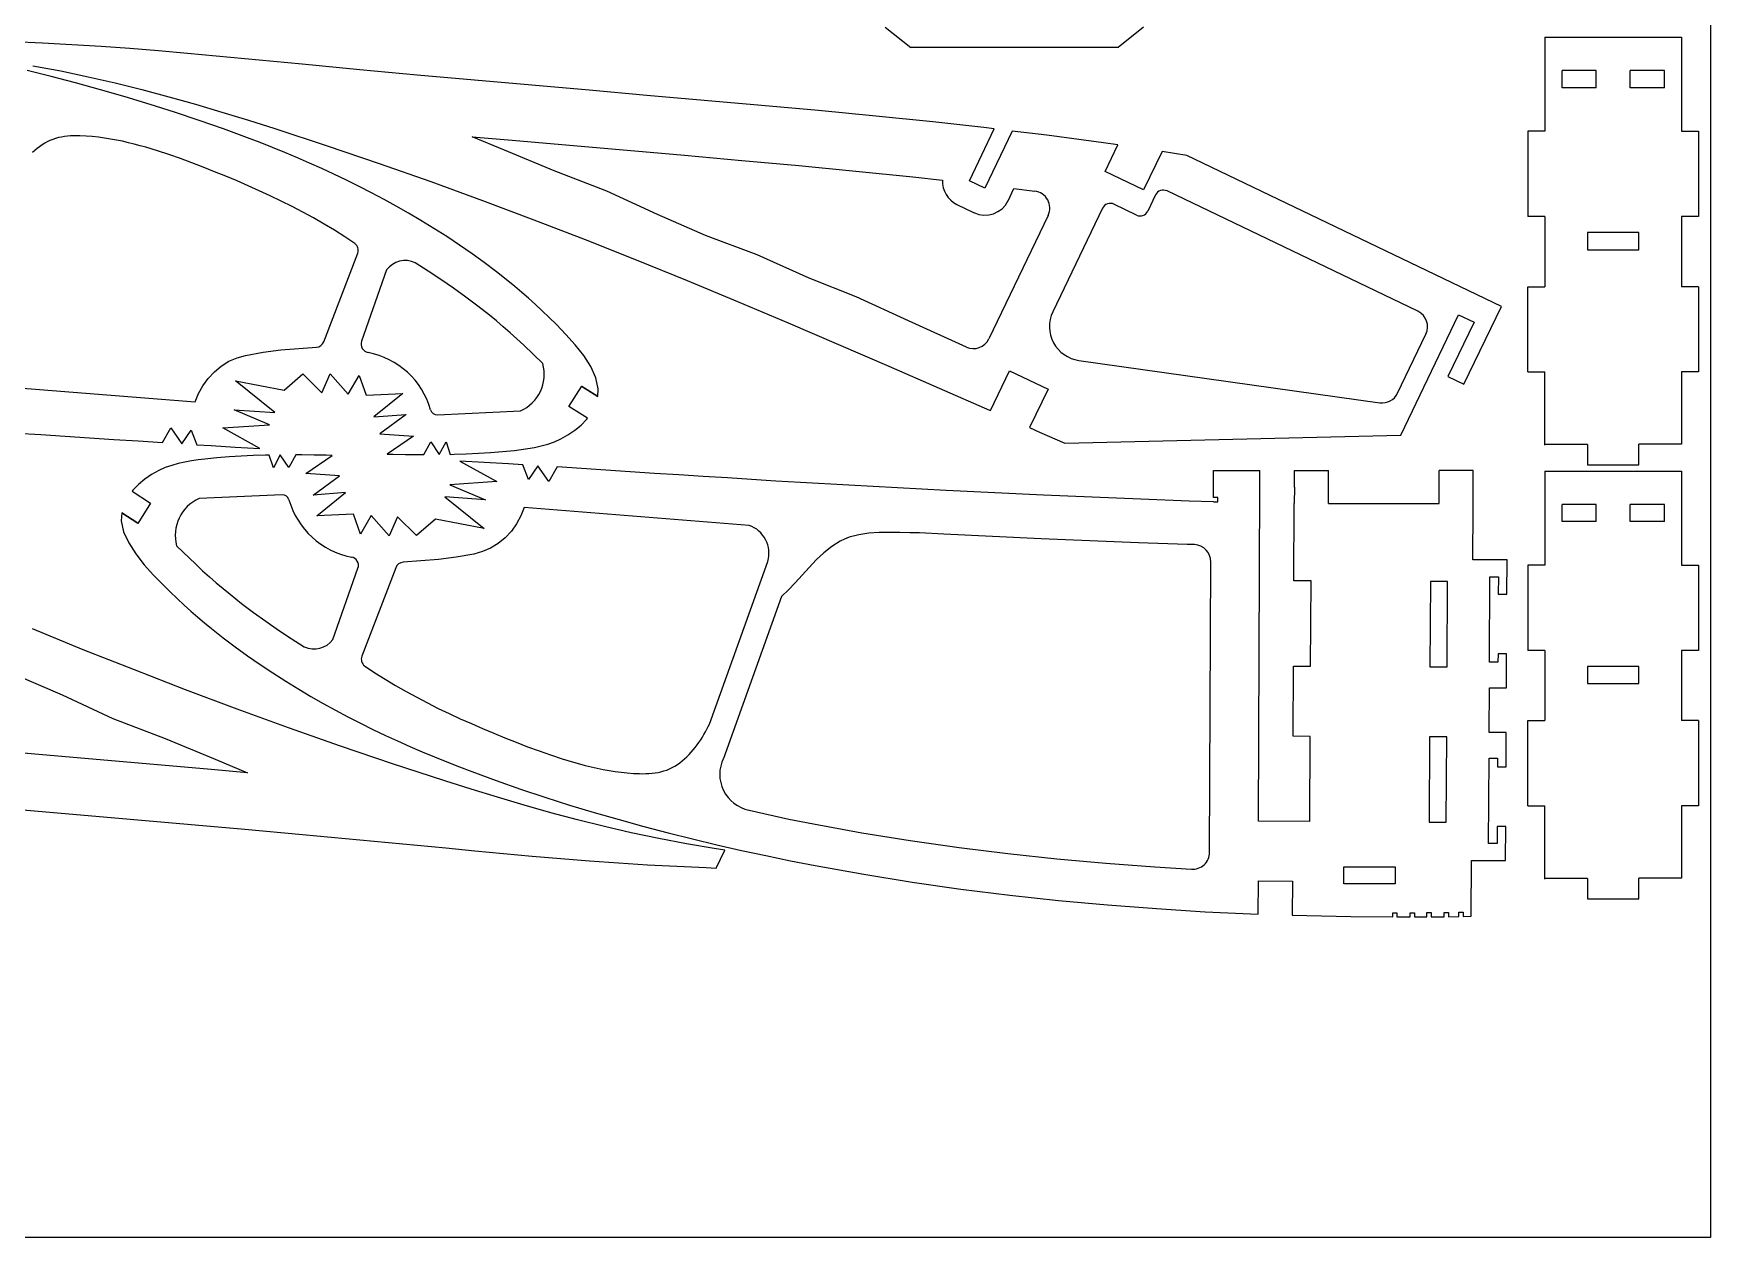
# Model space of a CAD drawing. Header units: millimetres. Extents: x 100 to 1723, y 75 to 1130.
# Drawn here: x 1261.6 to 1458.2, y 340.9 to 482.1 of the extents above; entities that cross this region are included whole.
import ezdxf

# ---------------------------------------------------------------- set-up
doc = ezdxf.new("R2010")
doc.units = ezdxf.units.MM
doc.layers.add('2mm层板', color=1, linetype='Continuous')

msp = doc.modelspace()

# ---------------------------------------------------------------- linework, layer by layer
msp.add_lwpolyline([(1152.24, 615.96), (1458.18, 615.96), (1458.18, 340.94), (1152.24, 340.94)], close=True)
at = {"layer": '2mm层板'}
for p, q in [((1361.44, 482.87), (1364.42, 480.49)), ((1391.73, 482.87), (1388.75, 480.49)), ((1438.78, 481.69), (1438.78, 470.67)), ((1438.78, 481.69), (1454.78, 481.69)), ((1454.78, 481.69), (1454.78, 470.67)), ((1388.75, 480.49), (1364.42, 480.49)), ((1440.78, 475.78), (1440.78, 477.78)), ((1444.78, 477.78), (1440.78, 477.78)), ((1444.78, 475.78), (1444.78, 477.78)), ((1448.78, 475.78), (1448.78, 477.78)), ((1452.78, 477.78), (1448.78, 477.78)), ((1452.78, 475.78), (1452.78, 477.78)), ((1444.78, 475.78), (1440.78, 475.78)), ((1452.78, 475.78), (1448.78, 475.78)), ((1264.52, 469.92), (1264.18, 469.82)), ((1264.86, 469.99), (1264.52, 469.92)), ((1265.22, 470.05), (1264.86, 469.99)), ((1265.57, 470.09), (1265.22, 470.05)), ((1265.93, 470.12), (1265.57, 470.09)), ((1266.29, 470.13), (1265.93, 470.12)), ((1266.66, 470.14), (1266.29, 470.13)), ((1267.02, 470.13), (1266.66, 470.14)), ((1267.75, 470.1), (1267.02, 470.13)), ((1268.48, 470.04), (1267.75, 470.1)), ((1269.2, 469.96), (1268.48, 470.04)), ((1269.91, 469.87), (1269.2, 469.96)), ((1270.61, 469.76), (1269.91, 469.87)), ((1438.78, 470.67), (1436.78, 470.67)), ((1436.78, 470.67), (1436.78, 460.67)), ((1454.78, 470.67), (1456.78, 470.67)), ((1456.78, 470.67), (1456.78, 460.67)), ((1261.75, 468.41), (1261.49, 468.16)), ((1262.03, 468.64), (1261.75, 468.41)), ((1262.31, 468.86), (1262.03, 468.64)), ((1262.6, 469.07), (1262.31, 468.86)), ((1262.9, 469.26), (1262.6, 469.07)), ((1263.21, 469.43), (1262.9, 469.26)), ((1263.52, 469.58), (1263.21, 469.43)), ((1263.85, 469.71), (1263.52, 469.58)), ((1264.18, 469.82), (1263.85, 469.71)), ((1271.32, 469.63), (1270.61, 469.76)), ((1272.01, 469.49), (1271.32, 469.63)), ((1272.71, 469.33), (1272.01, 469.49)), ((1273.39, 469.16), (1272.71, 469.33)), ((1274.08, 468.98), (1273.39, 469.16)), ((1274.76, 468.79), (1274.08, 468.98)), ((1276.12, 468.38), (1274.76, 468.79)), ((1277.47, 467.94), (1276.12, 468.38)), ((1278.82, 467.47), (1277.47, 467.94)), ((1280.16, 466.98), (1278.82, 467.47)), ((1281.49, 466.46), (1280.16, 466.98)), ((1282.81, 465.93), (1281.49, 466.46)), ((1284.13, 465.39), (1282.81, 465.93)), ((1285.45, 464.84), (1284.13, 465.39)), ((1286.76, 464.27), (1285.45, 464.84)), ((1288.06, 463.69), (1286.76, 464.27)), ((1289.35, 463.09), (1288.06, 463.69)), ((1290.63, 462.47), (1289.35, 463.09)), ((1291.9, 461.84), (1290.63, 462.47)), ((1293.17, 461.18), (1291.9, 461.84)), ((1294.41, 460.5), (1293.17, 461.18)), ((1295.65, 459.79), (1294.41, 460.5)), ((1438.78, 460.67), (1436.78, 460.67)), ((1438.78, 460.67), (1438.78, 452.44)), ((1456.78, 460.67), (1454.78, 460.67)), ((1454.78, 460.67), (1454.78, 452.44)), ((1296.87, 459.06), (1295.65, 459.79)), ((1298.08, 458.29), (1296.87, 459.06)), ((1299.27, 457.5), (1298.08, 458.29)), ((1449.78, 458.78), (1443.78, 458.78)), ((1443.78, 458.78), (1443.78, 456.78)), ((1449.78, 456.78), (1449.78, 458.78)), ((1295.62, 445.98), (1299.6, 456.37)), ((1443.78, 456.78), (1449.78, 456.78)), ((1302.99, 454.4), (1300.05, 446.04)), ((1307.86, 454.28), (1306.34, 455.25)), ((1309.36, 453.28), (1307.86, 454.28)), ((1310.83, 452.27), (1309.36, 453.28)), ((1312.27, 451.23), (1310.83, 452.27)), ((1436.78, 452.44), (1438.78, 452.44)), ((1436.78, 442.44), (1436.78, 452.44)), ((1456.78, 452.44), (1454.78, 452.44)), ((1456.78, 452.44), (1456.78, 442.44)), ((1313.68, 450.17), (1312.27, 451.23)), ((1315.04, 449.1), (1313.68, 450.17)), ((1315.86, 448.43), (1315.04, 449.1)), ((1316.66, 447.74), (1315.86, 448.43)), ((1317.46, 447.05), (1316.66, 447.74)), ((1318.26, 446.33), (1317.46, 447.05)), ((1319.06, 445.57), (1318.26, 446.33)), ((1285.45, 444.1), (1286.46, 444.38)), ((1286.46, 444.38), (1288.52, 444.76)), ((1288.52, 444.76), (1290.59, 445.02)), ((1290.59, 445.02), (1294.76, 445.34)), ((1321.3, 443.43), (1319.06, 445.57)), ((1282.07, 441.69), (1282.79, 442.47)), ((1282.79, 442.47), (1283.6, 443.14)), ((1283.6, 443.14), (1284.49, 443.69)), ((1284.49, 443.69), (1285.45, 444.1)), ((1436.78, 442.44), (1438.78, 442.44)), ((1438.78, 433.84), (1438.78, 442.44)), ((1456.78, 442.44), (1454.78, 442.44)), ((1454.78, 442.44), (1454.78, 433.98)), ((1254.2, 441.02), (1280.56, 438.93)), ((1280.94, 439.9), (1281.45, 440.83)), ((1281.45, 440.83), (1282.07, 441.69)), ((1280.56, 438.93), (1280.94, 439.9)), ((1308.94, 437.43), (1318.68, 437.87)), ((1443.78, 433.94), (1438.78, 433.92)), ((1443.78, 433.94), (1443.78, 431.55)), ((1454.78, 433.98), (1449.78, 433.96)), ((1449.78, 431.55), (1449.78, 433.96)), ((1399.93, 427.72), (1399.93, 430.89)), ((1399.93, 430.89), (1405.34, 430.89)), ((1405.34, 428.99), (1405.34, 430.89)), ((1409.4, 428.92), (1409.41, 430.89)), ((1409.41, 430.89), (1413.41, 430.89)), ((1413.41, 427.03), (1413.41, 430.89)), ((1430.37, 430.89), (1426.37, 430.89)), ((1426.37, 427.03), (1426.37, 430.89)), ((1430.37, 428.46), (1430.37, 430.89)), ((1438.78, 430.8), (1438.78, 419.78)), ((1438.78, 430.8), (1454.78, 430.8)), ((1443.78, 431.55), (1449.78, 431.55)), ((1454.78, 430.8), (1454.78, 419.78)), ((1399.94, 429.02), (1399.93, 429.02)), ((1290.73, 428.04), (1281, 427.6)), ((1400.43, 427.72), (1399.93, 427.72)), ((1399.93, 427.22), (1400.43, 427.22)), ((1400.43, 427.22), (1400.43, 427.72)), ((1409.35, 417.96), (1409.39, 427.03)), ((1413.41, 427.03), (1426.37, 427.03)), ((1430.36, 426.46), (1430.36, 426.96)), ((1440.78, 424.9), (1440.78, 426.9)), ((1444.78, 426.9), (1440.78, 426.9)), ((1444.78, 424.9), (1444.78, 426.9)), ((1448.78, 424.9), (1448.78, 426.9)), ((1452.78, 426.9), (1448.78, 426.9)), ((1452.78, 424.9), (1452.78, 426.9)), ((1318.23, 424.64), (1317.61, 423.78)), ((1318.73, 425.56), (1318.23, 424.64)), ((1319.11, 426.54), (1318.73, 425.56)), ((1345.48, 424.45), (1319.11, 426.54)), ((1444.78, 424.9), (1440.78, 424.9)), ((1452.78, 424.9), (1448.78, 424.9)), ((1316.89, 423), (1316.07, 422.33)), ((1317.61, 423.78), (1316.89, 423)), ((1356.68, 422.84), (1356.16, 422.59)), ((1357.22, 423.05), (1356.68, 422.84)), ((1358.34, 423.36), (1357.22, 423.05)), ((1359.52, 423.54), (1358.34, 423.36)), ((1360.72, 423.62), (1359.52, 423.54)), ((1363.15, 423.61), (1360.72, 423.62)), ((1364.33, 423.58), (1363.15, 423.61)), ((1365.47, 423.58), (1364.33, 423.58)), ((1368.32, 423.42), (1365.47, 423.58)), ((1374.02, 423.14), (1368.32, 423.42)), ((1379.72, 422.88), (1374.02, 423.14)), ((1385.42, 422.63), (1379.72, 422.88)), ((1278.37, 422.04), (1280.61, 419.89)), ((1311.15, 420.71), (1309.08, 420.45)), ((1313.22, 421.08), (1311.15, 420.71)), ((1314.22, 421.37), (1313.22, 421.08)), ((1315.18, 421.78), (1314.22, 421.37)), ((1316.07, 422.33), (1315.18, 421.78)), ((1354.24, 421.23), (1353.36, 420.4)), ((1355.17, 421.97), (1354.24, 421.23)), ((1356.16, 422.59), (1355.17, 421.97)), ((1391.12, 422.4), (1385.42, 422.63)), ((1396.82, 422.19), (1391.12, 422.4)), ((1397.69, 422.2), (1396.82, 422.19)), ((1280.61, 419.89), (1281.41, 419.14)), ((1281.41, 419.14), (1282.21, 418.42)), ((1296.69, 411.07), (1299.62, 419.43)), ((1304.06, 419.49), (1300.08, 409.1)), ((1309.08, 420.45), (1304.91, 420.13)), ((1340.84, 401.15), (1347.66, 420.23)), ((1352.51, 419.52), (1350.88, 417.73)), ((1353.36, 420.4), (1352.51, 419.52)), ((1399.46, 386.11), (1399.62, 420.15)), ((1438.78, 419.78), (1436.78, 419.78)), ((1436.78, 419.78), (1436.78, 409.78)), ((1454.78, 419.78), (1456.78, 419.78)), ((1456.78, 419.78), (1456.78, 409.78)), ((1282.21, 418.42), (1283.01, 417.72)), ((1283.01, 417.72), (1283.82, 417.04)), ((1283.82, 417.04), (1284.63, 416.37)), ((1350.08, 416.88), (1349.27, 416.11)), ((1350.88, 417.73), (1350.08, 416.88)), ((1425.35, 417.88), (1425.3, 407.88)), ((1427.35, 417.87), (1425.35, 417.88)), ((1427.3, 407.87), (1427.35, 417.87)), ((1284.63, 416.37), (1285.99, 415.3)), ((1285.99, 415.3), (1287.4, 414.24)), ((1349.27, 416.11), (1342.48, 397.13)), ((1287.4, 414.24), (1288.84, 413.2)), ((1288.84, 413.2), (1290.31, 412.18)), ((1290.31, 412.18), (1291.81, 411.19)), ((1291.81, 411.19), (1293.33, 410.22)), ((1438.78, 409.78), (1436.78, 409.78)), ((1438.78, 409.78), (1438.78, 401.55)), ((1456.78, 409.78), (1454.78, 409.78)), ((1454.78, 409.78), (1454.78, 401.55)), ((1300.4, 407.97), (1301.59, 407.17)), ((1301.59, 407.17), (1302.8, 406.41)), ((1409.26, 399.72), (1409.3, 407.96)), ((1425.3, 407.88), (1427.3, 407.87)), ((1449.78, 407.9), (1443.78, 407.9)), ((1443.78, 407.9), (1443.78, 405.9)), ((1449.78, 405.9), (1449.78, 407.9)), ((1302.8, 406.41), (1304.02, 405.68)), ((1304.02, 405.68), (1305.26, 404.97)), ((1305.26, 404.97), (1306.51, 404.29)), ((1443.78, 405.9), (1449.78, 405.9)), ((1306.51, 404.29), (1307.77, 403.63)), ((1307.77, 403.63), (1309.04, 402.99)), ((1309.04, 402.99), (1310.32, 402.38)), ((1310.32, 402.38), (1311.62, 401.78)), ((1311.62, 401.78), (1312.92, 401.2)), ((1312.92, 401.2), (1314.22, 400.63)), ((1340.69, 400.85), (1340.84, 401.15)), ((1436.78, 401.55), (1438.78, 401.55)), ((1436.78, 391.55), (1436.78, 401.55)), ((1456.78, 401.55), (1454.78, 401.55)), ((1456.78, 401.55), (1456.78, 391.55)), ((1314.22, 400.63), (1315.54, 400.08)), ((1315.54, 400.08), (1316.86, 399.54)), ((1316.86, 399.54), (1318.19, 399.01)), ((1339.6, 399), (1339.81, 399.31)), ((1339.81, 399.31), (1340, 399.61)), ((1340, 399.61), (1340.19, 399.92)), ((1340.19, 399.92), (1340.36, 400.23)), ((1340.36, 400.23), (1340.53, 400.54)), ((1340.53, 400.54), (1340.69, 400.85)), ((1425.26, 399.65), (1425.21, 389.65)), ((1427.26, 399.64), (1425.26, 399.65)), ((1427.21, 389.64), (1427.26, 399.64)), ((1318.19, 399.01), (1319.52, 398.49)), ((1319.52, 398.49), (1320.86, 398)), ((1320.86, 398), (1322.2, 397.53)), ((1322.2, 397.53), (1323.55, 397.08)), ((1337.92, 397.06), (1338.19, 397.31)), ((1338.19, 397.31), (1338.45, 397.57)), ((1338.45, 397.57), (1338.69, 397.84)), ((1338.69, 397.84), (1338.93, 398.12)), ((1338.93, 398.12), (1339.17, 398.41)), ((1339.17, 398.41), (1339.39, 398.7)), ((1339.39, 398.7), (1339.6, 399)), ((1323.55, 397.08), (1324.91, 396.67)), ((1324.91, 396.67), (1325.59, 396.48)), ((1325.59, 396.48), (1326.28, 396.3)), ((1326.28, 396.3), (1326.97, 396.14)), ((1326.97, 396.14), (1327.66, 395.98)), ((1327.66, 395.98), (1328.36, 395.84)), ((1328.36, 395.84), (1329.06, 395.71)), ((1329.06, 395.71), (1329.77, 395.6)), ((1329.77, 395.6), (1330.48, 395.51)), ((1330.48, 395.51), (1331.2, 395.43)), ((1331.2, 395.43), (1331.92, 395.37)), ((1331.92, 395.37), (1332.65, 395.34)), ((1332.65, 395.34), (1333.02, 395.33)), ((1333.02, 395.33), (1333.38, 395.34)), ((1333.38, 395.34), (1333.74, 395.35)), ((1333.74, 395.35), (1334.1, 395.38)), ((1334.1, 395.38), (1334.46, 395.42)), ((1334.46, 395.42), (1334.81, 395.48)), ((1334.81, 395.48), (1335.15, 395.55)), ((1335.15, 395.55), (1335.49, 395.65)), ((1335.49, 395.65), (1335.83, 395.76)), ((1335.83, 395.76), (1336.15, 395.89)), ((1336.15, 395.89), (1336.47, 396.04)), ((1336.47, 396.04), (1336.77, 396.21)), ((1336.77, 396.21), (1337.07, 396.4)), ((1337.07, 396.4), (1337.37, 396.61)), ((1337.37, 396.61), (1337.65, 396.83)), ((1337.65, 396.83), (1337.92, 397.06)), ((1436.78, 391.55), (1438.78, 391.55)), ((1438.78, 382.95), (1438.78, 391.55)), ((1456.78, 391.55), (1454.78, 391.55)), ((1454.78, 391.55), (1454.78, 383.09)), ((1345.47, 391.05), (1350.13, 390)), ((1350.13, 390), (1353.02, 389.44)), ((1353.02, 389.44), (1358.69, 388.41)), ((1411.21, 389.71), (1405.21, 389.75)), ((1425.21, 389.65), (1427.21, 389.64)), ((1358.69, 388.41), (1364.38, 387.5)), ((1364.38, 387.5), (1370.09, 386.69)), ((1370.09, 386.69), (1375.81, 385.97)), ((1375.81, 385.97), (1381.54, 385.35)), ((1381.54, 385.35), (1387.29, 384.83)), ((1387.29, 384.83), (1393.04, 384.39)), ((1393.04, 384.39), (1397.33, 384.12)), ((1415.21, 384.42), (1421.21, 384.42)), ((1415.21, 382.42), (1415.21, 384.42)), ((1421.21, 384.42), (1421.21, 382.42)), ((1421.21, 382.42), (1415.21, 382.42)), ((1443.78, 383.05), (1438.78, 383.03)), ((1443.78, 383.05), (1443.78, 380.66)), ((1454.78, 383.09), (1449.78, 383.07)), ((1449.78, 380.66), (1449.78, 383.07)), ((1443.78, 380.66), (1449.78, 380.66))]:
    msp.add_line(p, q, dxfattribs=at)
at = {"layer": '2mm层板', "lineweight": 25}
for p, q in [((1262.66, 480.99), (1259.23, 481.15)), ((1266.09, 480.81), (1262.66, 480.99)), ((1269.52, 480.6), (1266.09, 480.81)), ((1272.89, 480.36), (1269.52, 480.6)), ((1276.26, 480.09), (1272.89, 480.36)), ((1279.63, 479.8), (1276.26, 480.09)), ((1283, 479.49), (1279.63, 479.8)), ((1263.68, 477.08), (1260.83, 477.79)), ((1261.53, 478.36), (1264.78, 477.74)), ((1264.78, 477.74), (1268.01, 477.06)), ((1286.36, 479.17), (1283, 479.49)), ((1289.73, 478.84), (1286.36, 479.17)), ((1293.1, 478.52), (1289.73, 478.84)), ((1299.83, 477.88), (1293.1, 478.52)), ((1306.56, 477.26), (1299.83, 477.88)), ((1266.53, 476.33), (1263.68, 477.08)), ((1269.45, 475.53), (1266.53, 476.33)), ((1268.01, 477.06), (1271.17, 476.34)), ((1271.17, 476.34), (1274.31, 475.55)), ((1313.29, 476.65), (1306.56, 477.26)), ((1320.02, 476.06), (1313.29, 476.65)), ((1326.75, 475.47), (1320.02, 476.06)), ((1272.35, 474.69), (1269.45, 475.53)), ((1275.25, 473.82), (1272.35, 474.69)), ((1274.31, 475.55), (1277.45, 474.72)), ((1278.13, 472.91), (1275.25, 473.82)), ((1277.45, 474.72), (1280.57, 473.83)), ((1280.57, 473.83), (1283.68, 472.91)), ((1333.49, 474.88), (1326.75, 475.47)), ((1340.23, 474.29), (1333.49, 474.88)), ((1346.93, 473.7), (1340.23, 474.29)), ((1281, 471.95), (1278.13, 472.91)), ((1283.85, 470.95), (1281, 471.95)), ((1283.68, 472.91), (1286.78, 471.96)), ((1286.78, 471.96), (1289.88, 470.98)), ((1353.63, 473.09), (1346.93, 473.7)), ((1360.32, 472.45), (1353.63, 473.09)), ((1367.01, 471.76), (1360.32, 472.45)), ((1286.69, 469.9), (1283.85, 470.95)), ((1288.16, 469.34), (1286.69, 469.9)), ((1289.88, 470.98), (1296, 468.98)), ((1316.79, 468.44), (1313, 470.03)), ((1313, 470.03), (1317.71, 469.61)), ((1372.99, 471.1), (1367.01, 471.76)), ((1371.31, 464.87), (1374.22, 470.95)), ((1374.22, 470.95), (1372.99, 471.1)), ((1376.32, 470.7), (1373.11, 464.01)), ((1380.37, 470.21), (1376.32, 470.7)), ((1387.03, 469.31), (1380.37, 470.21)), ((1289.62, 468.76), (1288.16, 469.34)), ((1291.07, 468.17), (1289.62, 468.76)), ((1292.52, 467.56), (1291.07, 468.17)), ((1296, 468.98), (1302.1, 466.9)), ((1322.63, 466.02), (1316.79, 468.44)), ((1317.71, 469.61), (1324.44, 469.02)), ((1324.44, 469.02), (1331.18, 468.44)), ((1331.18, 468.44), (1337.91, 467.85)), ((1388.71, 469.07), (1387.03, 469.31)), ((1387.22, 465.95), (1388.71, 469.07)), ((1393.89, 468.29), (1391.73, 463.79)), ((1396.79, 467.82), (1393.89, 468.29)), ((1293.96, 466.94), (1292.52, 467.56)), ((1295.39, 466.3), (1293.96, 466.94)), ((1296.81, 465.64), (1295.39, 466.3)), ((1302.1, 466.9), (1308.18, 464.76)), ((1328.79, 463.65), (1322.63, 466.02)), ((1337.91, 467.85), (1344.61, 467.26)), ((1344.61, 467.26), (1351.3, 466.64)), ((1351.3, 466.64), (1357.98, 466)), ((1357.98, 466), (1364.66, 465.32)), ((1391.73, 463.79), (1387.22, 465.95)), ((1433.67, 450.13), (1396.79, 467.82)), ((1298.29, 464.94), (1296.81, 465.64)), ((1299.77, 464.21), (1298.29, 464.94)), ((1301.23, 463.45), (1299.77, 464.21)), ((1308.18, 464.76), (1314.22, 462.56)), ((1364.66, 465.32), (1368.14, 464.93)), ((1373.11, 464.01), (1371.31, 464.87)), ((1375.85, 462.53), (1376.53, 463.95)), ((1376.53, 463.95), (1378.98, 463.65)), ((1302.68, 462.68), (1301.23, 463.45)), ((1304.12, 461.89), (1302.68, 462.68)), ((1314.22, 462.56), (1320.25, 460.29)), ((1334.74, 460.9), (1328.79, 463.65)), ((1369.84, 462.09), (1371.85, 461.12)), ((1390.89, 460.84), (1388.25, 462.11)), ((1393.13, 463.2), (1392.23, 461.31)), ((1423.88, 449.56), (1394.47, 463.67)), ((1305.55, 461.07), (1304.12, 461.89)), ((1306.98, 460.22), (1305.55, 461.07)), ((1308.51, 459.28), (1306.98, 460.22)), ((1320.25, 460.29), (1326.25, 457.97)), ((1340.37, 458.45), (1334.74, 460.9)), ((1380.54, 460.8), (1373.59, 446.31)), ((1386.91, 461.64), (1381.08, 449.49)), ((1310.03, 458.31), (1308.51, 459.28)), ((1311.53, 457.32), (1310.03, 458.31)), ((1346.43, 456.18), (1340.37, 458.45)), ((1313, 456.3), (1311.53, 457.32)), ((1314.44, 455.26), (1313, 456.3)), ((1326.25, 457.97), (1332.24, 455.59)), ((1352.53, 453.45), (1346.43, 456.18)), ((1315.85, 454.2), (1314.44, 455.26)), ((1317.21, 453.13), (1315.85, 454.2)), ((1332.24, 455.59), (1338.2, 453.17)), ((1318.03, 452.46), (1317.21, 453.13)), ((1318.83, 451.78), (1318.03, 452.46)), ((1338.2, 453.17), (1344.13, 450.71)), ((1358.04, 451.26), (1352.53, 453.45)), ((1319.63, 451.08), (1318.83, 451.78)), ((1320.43, 450.36), (1319.63, 451.08)), ((1321.23, 449.61), (1320.43, 450.36)), ((1344.13, 450.71), (1350.05, 448.21)), ((1364.16, 448.42), (1358.04, 451.26)), ((1322.05, 448.82), (1321.23, 449.61)), ((1322.89, 448), (1322.05, 448.82)), ((1350.05, 448.21), (1355.96, 445.68)), ((1370.96, 445.35), (1364.16, 448.42)), ((1421.89, 435.04), (1428.66, 449.15)), ((1430.47, 448.29), (1427.4, 441.9)), ((1428.66, 449.15), (1430.47, 448.29)), ((1429.28, 441), (1433.67, 450.13)), ((1324.01, 446.85), (1322.89, 448)), ((1325.1, 445.63), (1324.01, 446.85)), ((1421.49, 439.94), (1424.82, 446.89)), ((1326.1, 444.37), (1325.1, 445.63)), ((1326.93, 443.08), (1326.1, 444.37)), ((1355.96, 445.68), (1361.86, 443.13)), ((1327.52, 441.77), (1326.93, 443.08)), ((1361.86, 443.13), (1367.76, 440.56)), ((1373.78, 437.93), (1376.01, 442.59)), ((1376.01, 442.59), (1380.52, 440.43)), ((1384.13, 443.8), (1419.41, 438.83)), ((1289.87, 437.68), (1285.26, 441.4)), ((1285.26, 441.4), (1290.97, 440.29)), ((1290.97, 440.29), (1293.18, 442.21)), ((1293.18, 442.21), (1295.4, 440.01)), ((1295.4, 440.01), (1296.38, 442.24)), ((1296.38, 442.24), (1298.49, 439.85)), ((1298.49, 439.85), (1299.75, 442.04)), ((1299.75, 442.04), (1300.59, 439.72)), ((1324.35, 438.4), (1325.86, 440.79)), ((1325.85, 440.76), (1327.74, 439.56)), ((1325.86, 440.79), (1327.74, 439.59)), ((1327.8, 440.46), (1327.52, 441.77)), ((1327.74, 439.56), (1327.8, 440.46)), ((1367.76, 440.56), (1373.65, 437.98)), ((1380.52, 440.43), (1378.36, 435.92)), ((1427.4, 441.9), (1429.28, 441)), ((1300.59, 439.72), (1304.88, 439.9)), ((1304.88, 439.9), (1301.5, 437.18)), ((1326.54, 437.01), (1324.35, 438.4)), ((1289.27, 436.25), (1285.1, 438.01)), ((1285.1, 438.01), (1289.87, 437.68)), ((1301.5, 437.18), (1305.29, 437.47)), ((1305.29, 437.47), (1302.21, 435.19)), ((1325.79, 436.22), (1326.45, 436.9)), ((1326.45, 436.9), (1326.54, 437.01)), ((1373.65, 437.98), (1373.78, 437.93)), ((1259.59, 435.28), (1262.44, 435.1)), ((1262.44, 435.1), (1265.3, 434.91)), ((1265.3, 434.91), (1268.15, 434.73)), ((1268.15, 434.73), (1271, 434.54)), ((1271, 434.54), (1273.85, 434.35)), ((1276.7, 434.17), (1277.69, 435.89)), ((1277.69, 435.89), (1278.97, 434.02)), ((1278.97, 434.02), (1280.06, 435.62)), ((1280.06, 435.62), (1280.72, 433.91)), ((1283.77, 435.89), (1289.27, 436.25)), ((1288.11, 433.48), (1283.77, 435.89)), ((1302.21, 435.19), (1306.15, 434.93)), ((1306.15, 434.93), (1303.06, 432.82)), ((1322.65, 434.25), (1323.41, 434.59)), ((1323.41, 434.59), (1324.24, 435.06)), ((1324.24, 435.06), (1325.04, 435.6)), ((1325.04, 435.6), (1325.79, 436.22)), ((1378.36, 435.92), (1379.54, 435.4)), ((1379.54, 435.4), (1382.48, 434.11)), ((1382.48, 434.11), (1421.89, 435.04)), ((1273.85, 434.35), (1276.7, 434.17)), ((1280.72, 433.91), (1282.4, 433.81)), ((1282.4, 433.81), (1285.25, 433.64)), ((1285.93, 432.56), (1284.51, 432.47)), ((1285.25, 433.64), (1288.11, 433.48)), ((1287.35, 432.63), (1285.93, 432.56)), ((1288.78, 432.68), (1287.35, 432.63)), ((1289.22, 432.69), (1288.78, 432.68)), ((1289.73, 431.21), (1289.22, 432.69)), ((1290.51, 432.71), (1289.73, 431.21)), ((1291.51, 431.23), (1290.51, 432.71)), ((1292.34, 432.72), (1291.51, 431.23)), ((1293.05, 432.72), (1292.34, 432.72)), ((1294.48, 432.7), (1293.05, 432.72)), ((1293.53, 430.54), (1296.61, 432.65)), ((1295.9, 432.67), (1294.48, 432.7)), ((1296.61, 432.65), (1295.9, 432.67)), ((1303.06, 432.82), (1303.77, 432.8)), ((1303.77, 432.8), (1305.2, 432.77)), ((1305.2, 432.77), (1306.62, 432.75)), ((1306.62, 432.75), (1307.33, 432.75)), ((1307.33, 432.75), (1308.16, 434.24)), ((1308.16, 434.24), (1309.16, 432.75)), ((1309.16, 432.75), (1309.95, 434.26)), ((1309.95, 434.26), (1310.45, 432.78)), ((1310.45, 432.78), (1310.9, 432.79)), ((1310.9, 432.79), (1312.32, 432.84)), ((1312.32, 432.84), (1313.74, 432.9)), ((1313.74, 432.9), (1315.16, 433)), ((1315.16, 433), (1316.57, 433.11)), ((1316.57, 433.11), (1317.98, 433.25)), ((1317.98, 433.25), (1318.77, 433.34)), ((1318.77, 433.34), (1319.56, 433.45)), ((1319.56, 433.45), (1320.34, 433.59)), ((1320.34, 433.59), (1321.12, 433.76)), ((1321.12, 433.76), (1321.89, 433.98)), ((1321.89, 433.98), (1322.65, 434.25)), ((1276.27, 430.88), (1275.43, 430.41)), ((1277.02, 431.22), (1276.27, 430.88)), ((1277.79, 431.49), (1277.02, 431.22)), ((1278.56, 431.71), (1277.79, 431.49)), ((1279.33, 431.88), (1278.56, 431.71)), ((1280.12, 432.02), (1279.33, 431.88)), ((1280.9, 432.13), (1280.12, 432.02)), ((1281.69, 432.22), (1280.9, 432.13)), ((1283.1, 432.36), (1281.69, 432.22)), ((1284.51, 432.47), (1283.1, 432.36)), ((1297.46, 430.28), (1293.53, 430.54)), ((1314.42, 431.83), (1311.57, 431.99)), ((1311.57, 431.99), (1315.91, 429.58)), ((1317.27, 431.66), (1314.42, 431.83)), ((1318.96, 431.56), (1317.27, 431.66)), ((1319.62, 429.85), (1318.96, 431.56)), ((1320.71, 431.45), (1319.62, 429.85)), ((1321.99, 429.58), (1320.71, 431.45)), ((1322.97, 431.3), (1321.99, 429.58)), ((1325.82, 431.12), (1322.97, 431.3)), ((1328.67, 430.93), (1325.82, 431.12)), ((1331.53, 430.74), (1328.67, 430.93)), ((1334.38, 430.55), (1331.53, 430.74)), ((1337.23, 430.37), (1334.38, 430.55)), ((1273.22, 428.57), (1273.14, 428.45)), ((1273.89, 429.25), (1273.22, 428.57)), ((1274.63, 429.86), (1273.89, 429.25)), ((1275.43, 430.41), (1274.63, 429.86)), ((1294.38, 428), (1297.46, 430.28)), ((1315.91, 429.58), (1310.4, 429.22)), ((1310.4, 429.22), (1314.58, 427.46)), ((1340.08, 430.19), (1337.23, 430.37)), ((1342.93, 430.01), (1340.08, 430.19)), ((1345.78, 429.83), (1342.93, 430.01)), ((1348.63, 429.65), (1345.78, 429.83)), ((1351.49, 429.48), (1348.63, 429.65)), ((1357.19, 429.15), (1351.49, 429.48)), ((1362.88, 428.84), (1357.19, 429.15)), ((1368.58, 428.54), (1362.88, 428.84)), ((1405.21, 389.75), (1405.34, 428.99)), ((1409.4, 428.92), (1409.39, 427.03)), ((1273.14, 428.45), (1275.32, 427.06)), ((1275.32, 427.06), (1273.81, 424.68)), ((1298.18, 428.29), (1294.38, 428)), ((1294.79, 425.57), (1298.18, 428.29)), ((1314.58, 427.46), (1309.8, 427.79)), ((1309.8, 427.79), (1314.42, 424.07)), ((1374.28, 428.26), (1368.58, 428.54)), ((1379.98, 428), (1374.28, 428.26)), ((1385.68, 427.75), (1379.98, 428)), ((1391.39, 427.52), (1385.68, 427.75)), ((1397.08, 427.31), (1391.39, 427.52)), ((1399.93, 427.22), (1397.08, 427.31)), ((1430.36, 426.96), (1430.37, 428.46)), ((1271.94, 425.91), (1271.87, 425)), ((1271.87, 425), (1272.15, 423.7)), ((1273.81, 424.68), (1271.93, 425.88)), ((1273.83, 424.71), (1271.94, 425.91)), ((1299.09, 425.75), (1294.79, 425.57)), ((1299.92, 423.43), (1299.09, 425.75)), ((1301.18, 425.62), (1299.92, 423.43)), ((1303.3, 423.23), (1301.18, 425.62)), ((1304.28, 425.46), (1303.3, 423.23)), ((1306.5, 423.25), (1304.28, 425.46)), ((1308.7, 425.17), (1306.5, 423.25)), ((1314.42, 424.07), (1308.7, 425.17)), ((1430.33, 420.41), (1430.36, 426.46)), ((1272.15, 423.7), (1272.75, 422.39)), ((1272.75, 422.39), (1273.57, 421.1)), ((1273.57, 421.1), (1274.57, 419.84)), ((1274.57, 419.84), (1275.67, 418.62)), ((1434.33, 420.4), (1430.33, 420.41)), ((1434.31, 416.4), (1434.33, 420.4)), ((1275.67, 418.62), (1276.79, 417.47)), ((1276.79, 417.47), (1277.62, 416.65)), ((1411.35, 417.95), (1409.35, 417.96)), ((1411.3, 407.95), (1411.35, 417.95)), ((1432.27, 408.41), (1432.32, 418.41)), ((1432.32, 418.41), (1433.32, 418.4)), ((1433.32, 418.4), (1433.31, 416.4)), ((1277.62, 416.65), (1278.44, 415.86)), ((1278.44, 415.86), (1279.25, 415.11)), ((1279.25, 415.11), (1280.04, 414.39)), ((1433.31, 416.4), (1434.31, 416.4)), ((1280.04, 414.39), (1280.84, 413.69)), ((1280.84, 413.69), (1281.65, 413.01)), ((1281.65, 413.01), (1282.46, 412.34)), ((1267.43, 409.87), (1261.48, 412.3)), ((1282.46, 412.34), (1283.83, 411.26)), ((1283.83, 411.26), (1285.23, 410.21)), ((1273.42, 407.5), (1267.43, 409.87)), ((1285.23, 410.21), (1286.67, 409.17)), ((1286.67, 409.17), (1288.15, 408.15)), ((1433.28, 409.4), (1433.27, 408.4)), ((1434.28, 409.4), (1433.28, 409.4)), ((1434.26, 405.4), (1434.28, 409.4)), ((1259.31, 407.02), (1264.94, 404.57)), ((1279.42, 405.18), (1273.42, 407.5)), ((1288.15, 408.15), (1289.64, 407.16)), ((1289.64, 407.16), (1291.16, 406.19)), ((1409.3, 407.96), (1411.3, 407.95)), ((1433.27, 408.4), (1432.27, 408.41)), ((1285.45, 402.91), (1279.42, 405.18)), ((1291.16, 406.19), (1292.7, 405.25)), ((1292.7, 405.25), (1294.12, 404.4)), ((1432.23, 400.16), (1432.26, 405.41)), ((1432.26, 405.41), (1434.26, 405.4)), ((1264.94, 404.57), (1270.89, 401.82)), ((1294.12, 404.4), (1295.56, 403.58)), ((1295.56, 403.58), (1297, 402.79)), ((1270.89, 401.82), (1277.04, 399.45)), ((1291.5, 400.71), (1285.45, 402.91)), ((1297, 402.79), (1298.45, 402.01)), ((1298.45, 402.01), (1299.91, 401.26)), ((1299.91, 401.26), (1301.38, 400.53)), ((1277.04, 399.45), (1282.89, 397.03)), ((1297.57, 398.57), (1291.5, 400.71)), ((1301.38, 400.53), (1302.86, 399.82)), ((1302.86, 399.82), (1304.28, 399.17)), ((1304.28, 399.17), (1305.71, 398.53)), ((1411.26, 399.71), (1409.26, 399.72)), ((1411.21, 389.71), (1411.26, 399.71)), ((1434.23, 400.15), (1432.23, 400.16)), ((1434.21, 396.15), (1434.23, 400.15)), ((1261.76, 397.62), (1255.06, 398.21)), ((1268.5, 397.03), (1261.76, 397.62)), ((1303.67, 396.49), (1297.57, 398.57)), ((1305.71, 398.53), (1307.15, 397.91)), ((1307.15, 397.91), (1308.6, 397.3)), ((1308.6, 397.3), (1310.06, 396.71)), ((1432.17, 387.16), (1432.22, 397.16)), ((1432.22, 397.16), (1433.22, 397.15)), ((1433.22, 397.15), (1433.21, 396.15)), ((1275.23, 396.44), (1268.5, 397.03)), ((1281.97, 395.86), (1275.23, 396.44)), ((1286.67, 395.44), (1281.97, 395.86)), ((1282.89, 397.03), (1286.67, 395.44)), ((1309.8, 394.49), (1303.67, 396.49)), ((1310.06, 396.71), (1311.52, 396.13)), ((1311.52, 396.13), (1312.98, 395.57)), ((1312.98, 395.57), (1315.82, 394.52)), ((1433.21, 396.15), (1434.21, 396.15)), ((1312.89, 393.51), (1309.8, 394.49)), ((1316, 392.56), (1312.89, 393.51)), ((1315.82, 394.52), (1318.68, 393.52)), ((1318.68, 393.52), (1321.54, 392.56)), ((1319.11, 391.63), (1316, 392.56)), ((1322.23, 390.75), (1319.11, 391.63)), ((1321.54, 392.56), (1324.43, 391.65)), ((1324.43, 391.65), (1327.32, 390.78)), ((1259.45, 391.18), (1266.19, 390.59)), ((1266.19, 390.59), (1272.92, 390)), ((1272.92, 390), (1279.65, 389.41)), ((1279.65, 389.41), (1286.38, 388.82)), ((1325.36, 389.91), (1322.23, 390.75)), ((1328.51, 389.13), (1325.36, 389.91)), ((1327.32, 390.78), (1330.23, 389.94)), ((1330.23, 389.94), (1333.14, 389.14)), ((1286.38, 388.82), (1293.11, 388.21)), ((1293.11, 388.21), (1299.85, 387.59)), ((1299.85, 387.59), (1306.58, 386.95)), ((1331.66, 388.4), (1328.51, 389.13)), ((1334.9, 387.73), (1331.66, 388.4)), ((1333.14, 389.14), (1335.99, 388.39)), ((1338.15, 387.11), (1334.9, 387.73)), ((1335.99, 388.39), (1338.85, 387.68)), ((1338.85, 387.68), (1341.71, 386.99)), ((1433.18, 389.15), (1433.17, 387.15)), ((1434.18, 389.15), (1433.18, 389.15)), ((1434.16, 385.15), (1434.18, 389.15)), ((1306.58, 386.95), (1309.94, 386.63)), ((1309.94, 386.63), (1313.31, 386.3)), ((1313.31, 386.3), (1316.68, 385.98)), ((1316.68, 385.98), (1320.04, 385.67)), ((1320.04, 385.67), (1323.41, 385.38)), ((1323.41, 385.38), (1326.78, 385.11)), ((1341.4, 386.54), (1338.15, 387.11)), ((1342.63, 386.37), (1341.4, 386.54)), ((1341.62, 384.27), (1342.63, 386.37)), ((1341.71, 386.99), (1344.58, 386.34)), ((1344.58, 386.34), (1347.46, 385.72)), ((1347.46, 385.72), (1350.34, 385.12)), ((1433.17, 387.15), (1432.17, 387.16)), ((1326.78, 385.11), (1330.15, 384.87)), ((1330.15, 384.87), (1333.58, 384.66)), ((1333.58, 384.66), (1337.01, 384.47)), ((1337.01, 384.47), (1340.44, 384.32)), ((1340.44, 384.32), (1341.62, 384.27)), ((1350.34, 385.12), (1353.23, 384.55)), ((1353.23, 384.55), (1358.91, 383.53)), ((1358.91, 383.53), (1364.6, 382.62)), ((1430.13, 378.61), (1430.16, 385.17)), ((1430.16, 385.17), (1434.16, 385.15)), ((1364.6, 382.62), (1370.31, 381.8)), ((1370.31, 381.8), (1376.03, 381.09)), ((1405.16, 378.86), (1405.18, 382.75)), ((1405.18, 382.75), (1409.18, 382.73)), ((1409.18, 382.73), (1409.16, 378.73)), ((1376.03, 381.09), (1381.76, 380.47)), ((1381.76, 380.47), (1387.5, 379.95)), ((1387.5, 379.95), (1393.25, 379.51)), ((1393.25, 379.51), (1398.94, 379.15)), ((1398.94, 379.15), (1405.16, 378.86)), ((1409.16, 378.73), (1416.02, 378.57)), ((1416.02, 378.57), (1420.93, 378.53)), ((1420.93, 378.53), (1420.93, 379.03)), ((1420.93, 379.03), (1421.43, 379.03)), ((1421.43, 379.03), (1421.43, 378.53)), ((1421.43, 378.53), (1421.72, 378.53)), ((1421.72, 378.53), (1422.97, 378.53)), ((1422.97, 378.53), (1422.97, 379.03)), ((1422.97, 379.03), (1423.47, 379.03)), ((1423.47, 379.03), (1423.47, 378.54)), ((1423.47, 378.54), (1424.93, 378.55)), ((1424.93, 378.55), (1424.93, 379.05)), ((1424.93, 379.05), (1425.43, 379.04)), ((1425.43, 379.04), (1425.43, 378.55)), ((1425.43, 378.55), (1426.98, 378.56)), ((1426.98, 378.56), (1426.98, 379.06)), ((1426.98, 379.06), (1427.48, 379.06)), ((1427.48, 379.06), (1427.48, 378.56)), ((1427.48, 378.56), (1428.68, 378.58)), ((1428.68, 378.58), (1428.68, 379.08)), ((1428.68, 379.08), (1429.18, 379.08)), ((1429.18, 379.08), (1429.18, 378.59)), ((1429.18, 378.59), (1430.13, 378.61))]:
    msp.add_line(p, q, dxfattribs=at)
for centre, radius, start, end in [((1371.14, 464.79), 3, 177.2835, 244.3703), ((1373.14, 463.83), 3, 244.3703, 334.3703), ((1378.73, 461.66), 2, 334.3703, 83.0709), ((1387.82, 461.21), 1, 64.3703, 154.3703), ((1394.03, 462.77), 1, 64.3703, 154.3703), ((1391.32, 461.74), 1, 244.3703, 334.3703), ((1384.69, 447.76), 4, 154.3703, 261.9823), ((1423.02, 447.75), 2, 334.3703, 64.3703), ((1371.78, 447.18), 2, 245.7201, 334.3703), ((1419.69, 440.81), 2, 261.9823, 334.3703)]:
    msp.add_arc(centre, radius, start, end, dxfattribs=at)
at = {"layer": '2mm层板'}
for centre, radius, start, end in [((1298.68, 456.72), 0.983, 339.0367, 52.6412), ((1305.18, 452.79), 2.72, 64.564, 143.7053), ((1294.68, 446.34), 1, 274.549, 338.93), ((1301, 445.71), 1, 160.667, 258.975), ((1298.99, 435.39), 9.52, 15.97, 78.975), ((1316.71, 442.19), 4.75, 294.4045, 15.0879), ((1308.91, 438.23), 0.8, 195.97, 272.58), ((1282.96, 423.28), 4.75, 114.4045, 195.0879), ((1290.77, 427.24), 0.8, 15.97, 92.58), ((1300.69, 430.08), 9.52, 195.97, 258.975), ((1344.36, 421.2), 3.44, 343.5852, 71.1043), ((1298.68, 419.76), 1, 340.667, 78.975), ((1397.56, 420.14), 2.06, 0.4093, 86.4415), ((1304.99, 419.13), 1, 94.549, 158.93), ((1294.5, 412.68), 2.72, 244.564, 323.7053), ((1301, 408.75), 0.983, 159.0367, 232.6412), ((1346.33, 395.25), 4.29, 153.9566, 258.3958), ((1397.46, 386.12), 2, 266.4562, 359.7258)]:
    msp.add_arc(centre, radius, start, end, dxfattribs=at)

doc.saveas('drawing.dxf')
